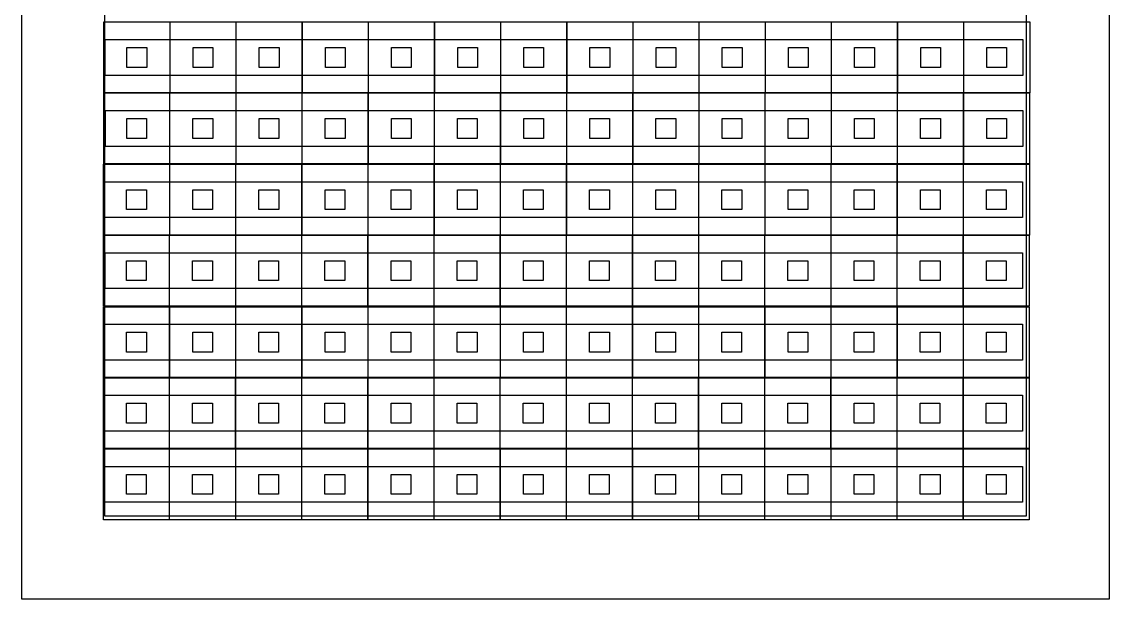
# Model space of a CAD drawing. Extents: x 0 to 275, y 0 to 275.
# Drawn here: x 0.1 to 275.1, y 0.1 to 146.2 of the extents above; entities that cross this region are included whole.
import ezdxf

# ---------------------------------------------------------------- set-up
doc = ezdxf.new("R2010")
doc.units = 0
doc.layers.add('Layer_1', color=7, linetype='CONTINUOUS')

msp = doc.modelspace()

# ---------------------------------------------------------------- linework, layer by layer
at = {"layer": 'Layer_1', "color": 7}
for p, q in [((0.141111, 0.141112), (0.141111, 275.14111)), ((275.141103, 275.14111), (275.141103, 0.141112)), ((21.141104, 21.14111), (21.141104, 254.141118)), ((254.141111, 254.141118), (254.141111, 21.14111)), ((20.91002, 146.129416), (37.58002, 146.129416)), ((20.91002, 128.189416), (20.91002, 146.129416)), ((37.58002, 146.129416), (37.58002, 128.189416)), ((37.636687, 146.129416), (54.306687, 146.129416)), ((37.636687, 128.189416), (37.636687, 146.129416)), ((54.306687, 146.129416), (54.306687, 128.189416)), ((54.363352, 146.129416), (71.033352, 146.129416)), ((54.363352, 128.189416), (54.363352, 146.129416)), ((71.033352, 146.129416), (71.033352, 128.189416)), ((71.09002, 146.129416), (87.76002, 146.129416)), ((71.09002, 128.189416), (71.09002, 146.129416)), ((87.76002, 146.129416), (87.76002, 128.189416)), ((87.81669, 146.129416), (104.48669, 146.129416)), ((87.81669, 128.189416), (87.81669, 146.129416)), ((104.48669, 146.129416), (104.48669, 128.189416)), ((104.54336, 146.129416), (121.213361, 146.129416)), ((104.54336, 128.189416), (104.54336, 146.129416)), ((121.213361, 146.129416), (121.213361, 128.189416)), ((121.270022, 146.129416), (137.940023, 146.129416)), ((121.270022, 128.189416), (121.270022, 146.129416)), ((137.940023, 146.129416), (137.940023, 128.189416)), ((137.996693, 146.129416), (154.666693, 146.129416)), ((137.996693, 128.189416), (137.996693, 146.129416)), ((154.666693, 146.129416), (154.666693, 128.189416)), ((154.723355, 146.129416), (171.393355, 146.129416)), ((154.723355, 128.189416), (154.723355, 146.129416)), ((171.393355, 146.129416), (171.393355, 128.189416)), ((171.450017, 146.129416), (188.120017, 146.129416)), ((171.450017, 128.189416), (171.450017, 146.129416)), ((188.120017, 146.129416), (188.120017, 128.189416)), ((188.176696, 146.129416), (204.846696, 146.129416)), ((188.176696, 128.189416), (188.176696, 146.129416)), ((204.846696, 146.129416), (204.846696, 128.189416)), ((204.903358, 146.129416), (221.573358, 146.129416)), ((204.903358, 128.189416), (204.903358, 146.129416)), ((221.573358, 146.129416), (221.573358, 128.189416)), ((221.63002, 146.129416), (238.30002, 146.129416)), ((221.63002, 128.189416), (221.63002, 146.129416)), ((238.30002, 146.129416), (238.30002, 128.189416)), ((238.356682, 146.129416), (255.026682, 146.129416)), ((238.356682, 128.189416), (238.356682, 146.129416)), ((255.026682, 146.129416), (255.026682, 128.189416)), ((21.243619, 141.684898), (253.294227, 141.684898)), ((21.243619, 132.634303), (21.243619, 141.684898)), ((253.294227, 141.684898), (253.294227, 132.634303)), ((26.745019, 139.659423), (31.745019, 139.659423)), ((26.745019, 134.659422), (26.745019, 139.659423)), ((31.745019, 139.659423), (31.745019, 134.659422)), ((43.471682, 139.659423), (48.471684, 139.659423)), ((43.471682, 134.659422), (43.471682, 139.659423)), ((48.471684, 139.659423), (48.471684, 134.659422)), ((60.198353, 139.659423), (65.198354, 139.659423)), ((60.198353, 134.659422), (60.198353, 139.659423)), ((65.198354, 139.659423), (65.198354, 134.659422)), ((76.92502, 139.659423), (81.925022, 139.659423)), ((76.92502, 134.659422), (76.92502, 139.659423)), ((81.925022, 139.659423), (81.925022, 134.659422)), ((93.651691, 139.659423), (98.651692, 139.659423)), ((93.651691, 134.659422), (93.651691, 139.659423)), ((98.651692, 139.659423), (98.651692, 134.659422)), ((110.378361, 139.659423), (115.378363, 139.659423)), ((110.378361, 134.659422), (110.378361, 139.659423)), ((115.378363, 139.659423), (115.378363, 134.659422)), ((127.105023, 139.659423), (132.105025, 139.659423)), ((127.105023, 134.659422), (127.105023, 139.659423)), ((132.105025, 139.659423), (132.105025, 134.659422)), ((143.831694, 139.659423), (148.831695, 139.659423)), ((143.831694, 134.659422), (143.831694, 139.659423)), ((148.831695, 139.659423), (148.831695, 134.659422)), ((160.558364, 139.659423), (165.558366, 139.659423)), ((160.558364, 134.659422), (160.558364, 139.659423)), ((165.558366, 139.659423), (165.558366, 134.659422)), ((177.285009, 139.659423), (182.285011, 139.659423)), ((177.285009, 134.659422), (177.285009, 139.659423)), ((182.285011, 139.659423), (182.285011, 134.659422)), ((194.011688, 139.659423), (199.01169, 139.659423)), ((194.011688, 134.659422), (194.011688, 139.659423)), ((199.01169, 139.659423), (199.01169, 134.659422)), ((210.73835, 139.659423), (215.738352, 139.659423)), ((210.73835, 134.659422), (210.73835, 139.659423)), ((215.738352, 139.659423), (215.738352, 134.659422)), ((227.465029, 139.659423), (232.465031, 139.659423)), ((227.465029, 134.659422), (227.465029, 139.659423)), ((232.465031, 139.659423), (232.465031, 134.659422)), ((244.191691, 139.659423), (249.191693, 139.659423)), ((244.191691, 134.659422), (244.191691, 139.659423)), ((249.191693, 139.659423), (249.191693, 134.659422)), ((253.294227, 132.634303), (21.243619, 132.634303)), ((31.745019, 134.659422), (26.745019, 134.659422)), ((48.471684, 134.659422), (43.471682, 134.659422)), ((65.198354, 134.659422), (60.198353, 134.659422)), ((81.925022, 134.659422), (76.92502, 134.659422)), ((98.651692, 134.659422), (93.651691, 134.659422)), ((115.378363, 134.659422), (110.378361, 134.659422)), ((132.105025, 134.659422), (127.105023, 134.659422)), ((148.831695, 134.659422), (143.831694, 134.659422)), ((165.558366, 134.659422), (160.558364, 134.659422)), ((182.285011, 134.659422), (177.285009, 134.659422)), ((199.01169, 134.659422), (194.011688, 134.659422)), ((215.738352, 134.659422), (210.73835, 134.659422)), ((232.465031, 134.659422), (227.465029, 134.659422)), ((249.191693, 134.659422), (244.191691, 134.659422)), ((20.872854, 128.173044), (37.542854, 128.173044)), ((20.872854, 110.233044), (20.872854, 128.173044)), ((37.58002, 128.189416), (20.91002, 128.189416)), ((37.542854, 128.173044), (37.542854, 110.233044)), ((37.599518, 128.173044), (54.269519, 128.173044)), ((37.599518, 110.233044), (37.599518, 128.173044)), ((54.306687, 128.189416), (37.636687, 128.189416)), ((54.269519, 128.173044), (54.269519, 110.233044)), ((54.326189, 128.173044), (70.996189, 128.173044)), ((54.326189, 110.233044), (54.326189, 128.173044)), ((71.033352, 128.189416), (54.363352, 128.189416)), ((70.996189, 128.173044), (70.996189, 110.233044)), ((71.052854, 128.173044), (87.722854, 128.173044)), ((71.052854, 110.233044), (71.052854, 128.173044)), ((87.76002, 128.189416), (71.09002, 128.189416)), ((87.722854, 128.173044), (87.722854, 110.233044)), ((87.779527, 128.173044), (104.449524, 128.173044)), ((87.779527, 110.233044), (87.779527, 128.173044)), ((104.48669, 128.189416), (87.81669, 128.189416)), ((104.449524, 128.173044), (104.449524, 110.233044)), ((104.506197, 128.173044), (121.176198, 128.173044)), ((104.506197, 110.233044), (104.506197, 128.173044)), ((121.213361, 128.189416), (104.54336, 128.189416)), ((121.176198, 128.173044), (121.176198, 110.233044)), ((121.232859, 128.173044), (137.90286, 128.173044)), ((121.232859, 110.233044), (121.232859, 128.173044)), ((137.940023, 128.189416), (121.270022, 128.189416)), ((137.90286, 128.173044), (137.90286, 110.233044)), ((137.95953, 128.173044), (154.62953, 128.173044)), ((137.95953, 110.233044), (137.95953, 128.173044)), ((154.666693, 128.189416), (137.996693, 128.189416)), ((154.62953, 128.173044), (154.62953, 110.233044)), ((154.6862, 128.173044), (171.356201, 128.173044)), ((154.6862, 110.233044), (154.6862, 128.173044)), ((171.393355, 128.189416), (154.723355, 128.189416)), ((171.356201, 128.173044), (171.356201, 110.233044)), ((171.412845, 128.173044), (188.082846, 128.173044)), ((171.412845, 110.233044), (171.412845, 128.173044)), ((188.120017, 128.189416), (171.450017, 128.189416)), ((188.082846, 128.173044), (188.082846, 110.233044)), ((188.139524, 128.173044), (204.809525, 128.173044)), ((188.139524, 110.233044), (188.139524, 128.173044)), ((204.846696, 128.189416), (188.176696, 128.189416)), ((204.809525, 128.173044), (204.809525, 110.233044)), ((204.866186, 128.173044), (221.536187, 128.173044)), ((204.866186, 110.233044), (204.866186, 128.173044)), ((221.573358, 128.189416), (204.903358, 128.189416)), ((221.536187, 128.173044), (221.536187, 110.233044)), ((221.592882, 128.173044), (238.262882, 128.173044)), ((221.592882, 110.233044), (221.592882, 128.173044)), ((238.30002, 128.189416), (221.63002, 128.189416)), ((238.262882, 128.173044), (238.262882, 110.233044)), ((238.319544, 128.173044), (254.989544, 128.173044)), ((238.319544, 110.233044), (238.319544, 128.173044)), ((255.026682, 128.189416), (238.356682, 128.189416)), ((254.989544, 128.173044), (254.989544, 110.233044)), ((21.277726, 123.728543), (253.328334, 123.728543)), ((21.277726, 114.677951), (21.277726, 123.728543)), ((26.707853, 121.703035), (31.707853, 121.703035)), ((26.707853, 116.703033), (26.707853, 121.703035)), ((31.707853, 121.703035), (31.707853, 116.703033)), ((43.434519, 121.703035), (48.434521, 121.703035)), ((43.434519, 116.703033), (43.434519, 121.703035)), ((48.434521, 121.703035), (48.434521, 116.703033)), ((60.161187, 121.703035), (65.161185, 121.703035)), ((60.161187, 116.703033), (60.161187, 121.703035)), ((65.161185, 121.703035), (65.161185, 116.703033)), ((76.887857, 121.703035), (81.887856, 121.703035)), ((76.887857, 116.703033), (76.887857, 121.703035)), ((81.887856, 121.703035), (81.887856, 116.703033)), ((93.614528, 121.703035), (98.614526, 121.703035)), ((93.614528, 116.703033), (93.614528, 121.703035)), ((98.614526, 121.703035), (98.614526, 116.703033)), ((110.34119, 121.703035), (115.341188, 121.703035)), ((110.34119, 116.703033), (110.34119, 121.703035)), ((115.341188, 121.703035), (115.341188, 116.703033)), ((127.06786, 121.703035), (132.067859, 121.703035)), ((127.06786, 116.703033), (127.06786, 121.703035)), ((132.067859, 121.703035), (132.067859, 116.703033)), ((143.794531, 121.703035), (148.794529, 121.703035)), ((143.794531, 116.703033), (143.794531, 121.703035)), ((148.794529, 121.703035), (148.794529, 116.703033)), ((160.521193, 121.703035), (165.521191, 121.703035)), ((160.521193, 116.703033), (160.521193, 121.703035)), ((165.521191, 121.703035), (165.521191, 116.703033)), ((177.247855, 121.703035), (182.247853, 121.703035)), ((177.247855, 116.703033), (177.247855, 121.703035)), ((182.247853, 121.703035), (182.247853, 116.703033)), ((193.974534, 121.703035), (198.974535, 121.703035)), ((193.974534, 116.703033), (193.974534, 121.703035)), ((198.974535, 121.703035), (198.974535, 116.703033)), ((210.701196, 121.703035), (215.701197, 121.703035)), ((210.701196, 116.703033), (210.701196, 121.703035)), ((215.701197, 121.703035), (215.701197, 116.703033)), ((227.427875, 121.703035), (232.427876, 121.703035)), ((227.427875, 116.703033), (227.427875, 121.703035)), ((232.427876, 121.703035), (232.427876, 116.703033)), ((244.154537, 121.703035), (249.154538, 121.703035)), ((244.154537, 116.703033), (244.154537, 121.703035)), ((249.154538, 121.703035), (249.154538, 116.703033)), ((253.328334, 123.728543), (253.328334, 114.677951)), ((31.707853, 116.703033), (26.707853, 116.703033)), ((48.434521, 116.703033), (43.434519, 116.703033)), ((65.161185, 116.703033), (60.161187, 116.703033)), ((81.887856, 116.703033), (76.887857, 116.703033)), ((98.614526, 116.703033), (93.614528, 116.703033)), ((115.341188, 116.703033), (110.34119, 116.703033)), ((132.067859, 116.703033), (127.06786, 116.703033)), ((148.794529, 116.703033), (143.794531, 116.703033)), ((165.521191, 116.703033), (160.521193, 116.703033)), ((182.247853, 116.703033), (177.247855, 116.703033)), ((198.974535, 116.703033), (193.974534, 116.703033)), ((215.701197, 116.703033), (210.701196, 116.703033)), ((232.427876, 116.703033), (227.427875, 116.703033)), ((249.154538, 116.703033), (244.154537, 116.703033)), ((253.328334, 114.677951), (21.277726, 114.677951)), ((20.825626, 110.144307), (37.495627, 110.144307)), ((20.825626, 92.204307), (20.825626, 110.144307)), ((37.542854, 110.233044), (20.872854, 110.233044)), ((37.495627, 110.144307), (37.495627, 92.204307)), ((37.552291, 110.144307), (54.222289, 110.144307)), ((37.552291, 92.204307), (37.552291, 110.144307)), ((54.269519, 110.233044), (37.599518, 110.233044)), ((54.222289, 110.144307), (54.222289, 92.204307)), ((54.278962, 110.144307), (70.948962, 110.144307)), ((54.278962, 92.204307), (54.278962, 110.144307)), ((70.996189, 110.233044), (54.326189, 110.233044)), ((70.948962, 110.144307), (70.948962, 92.204307)), ((71.005632, 110.144307), (87.675633, 110.144307)), ((71.005632, 92.204307), (71.005632, 110.144307)), ((87.722854, 110.233044), (71.052854, 110.233044)), ((87.675633, 110.144307), (87.675633, 92.204307)), ((87.732303, 110.144307), (104.402303, 110.144307)), ((87.732303, 92.204307), (87.732303, 110.144307)), ((104.449524, 110.233044), (87.779527, 110.233044)), ((104.402303, 110.144307), (104.402303, 92.204307)), ((104.458973, 110.144307), (121.128973, 110.144307)), ((104.458973, 92.204307), (104.458973, 110.144307)), ((121.176198, 110.233044), (104.506197, 110.233044)), ((121.128973, 110.144307), (121.128973, 92.204307)), ((121.185635, 110.144307), (137.855635, 110.144307)), ((121.185635, 92.204307), (121.185635, 110.144307)), ((137.90286, 110.233044), (121.232859, 110.233044)), ((137.855635, 110.144307), (137.855635, 92.204307)), ((137.912306, 110.144307), (154.582306, 110.144307)), ((137.912306, 92.204307), (137.912306, 110.144307)), ((154.62953, 110.233044), (137.95953, 110.233044)), ((154.582306, 110.144307), (154.582306, 92.204307)), ((154.638968, 110.144307), (171.308968, 110.144307)), ((154.638968, 92.204307), (154.638968, 110.144307)), ((171.356201, 110.233044), (154.6862, 110.233044)), ((171.308968, 110.144307), (171.308968, 92.204307)), ((171.36563, 110.144307), (188.03563, 110.144307)), ((171.36563, 92.204307), (171.36563, 110.144307)), ((188.082846, 110.233044), (171.412845, 110.233044)), ((188.03563, 110.144307), (188.03563, 92.204307)), ((188.092309, 110.144307), (204.762309, 110.144307)), ((188.092309, 92.204307), (188.092309, 110.144307)), ((204.809525, 110.233044), (188.139524, 110.233044)), ((204.762309, 110.144307), (204.762309, 92.204307)), ((204.818971, 110.144307), (221.488971, 110.144307)), ((204.818971, 92.204307), (204.818971, 110.144307)), ((221.536187, 110.233044), (204.866186, 110.233044)), ((221.488971, 110.144307), (221.488971, 92.204307)), ((221.54565, 110.144307), (238.21565, 110.144307)), ((221.54565, 92.204307), (221.54565, 110.144307)), ((238.262882, 110.233044), (221.592882, 110.233044)), ((238.21565, 110.144307), (238.21565, 92.204307)), ((238.272312, 110.144307), (254.942312, 110.144307)), ((238.272312, 92.204307), (238.272312, 110.144307)), ((254.989544, 110.233044), (238.319544, 110.233044)), ((254.942312, 110.144307), (254.942312, 92.204307)), ((21.159217, 105.699584), (253.209823, 105.699584)), ((21.159217, 96.648988), (21.159217, 105.699584)), ((253.209823, 105.699584), (253.209823, 96.648988)), ((26.660625, 103.674315), (31.660626, 103.674315)), ((26.660625, 98.674316), (26.660625, 103.674315)), ((31.660626, 103.674315), (31.660626, 98.674316)), ((43.387292, 103.674315), (48.387291, 103.674315)), ((43.387292, 98.674316), (43.387292, 103.674315)), ((48.387291, 103.674315), (48.387291, 98.674316)), ((60.113957, 103.674315), (65.113958, 103.674315)), ((60.113957, 98.674316), (60.113957, 103.674315)), ((65.113958, 103.674315), (65.113958, 98.674316)), ((76.840633, 103.674315), (81.840632, 103.674315)), ((76.840633, 98.674316), (76.840633, 103.674315)), ((81.840632, 103.674315), (81.840632, 98.674316)), ((93.567304, 103.674315), (98.567302, 103.674315)), ((93.567304, 98.674316), (93.567304, 103.674315)), ((98.567302, 103.674315), (98.567302, 98.674316)), ((110.293966, 103.674315), (115.293964, 103.674315)), ((110.293966, 98.674316), (110.293966, 103.674315)), ((115.293964, 103.674315), (115.293964, 98.674316)), ((127.020636, 103.674315), (132.020637, 103.674315)), ((127.020636, 98.674316), (127.020636, 103.674315)), ((132.020637, 103.674315), (132.020637, 98.674316)), ((143.747307, 103.674315), (148.747308, 103.674315)), ((143.747307, 98.674316), (143.747307, 103.674315)), ((148.747308, 103.674315), (148.747308, 98.674316)), ((160.47396, 103.674315), (165.473961, 103.674315)), ((160.47396, 98.674316), (160.47396, 103.674315)), ((165.473961, 103.674315), (165.473961, 98.674316)), ((177.200622, 103.674315), (182.200623, 103.674315)), ((177.200622, 98.674316), (177.200622, 103.674315)), ((182.200623, 103.674315), (182.200623, 98.674316)), ((193.927301, 103.674315), (198.927302, 103.674315)), ((193.927301, 98.674316), (193.927301, 103.674315)), ((198.927302, 103.674315), (198.927302, 98.674316)), ((210.653963, 103.674315), (215.653964, 103.674315)), ((210.653963, 98.674316), (210.653963, 103.674315)), ((215.653964, 103.674315), (215.653964, 98.674316)), ((227.380642, 103.674315), (232.380643, 103.674315)), ((227.380642, 98.674316), (227.380642, 103.674315)), ((232.380643, 103.674315), (232.380643, 98.674316)), ((244.107304, 103.674315), (249.107305, 103.674315)), ((244.107304, 98.674316), (244.107304, 103.674315)), ((249.107305, 103.674315), (249.107305, 98.674316)), ((253.209823, 96.648988), (21.159217, 96.648988)), ((31.660626, 98.674316), (26.660625, 98.674316)), ((48.387291, 98.674316), (43.387292, 98.674316)), ((65.113958, 98.674316), (60.113957, 98.674316)), ((81.840632, 98.674316), (76.840633, 98.674316)), ((98.567302, 98.674316), (93.567304, 98.674316)), ((115.293964, 98.674316), (110.293966, 98.674316)), ((132.020637, 98.674316), (127.020636, 98.674316)), ((148.747308, 98.674316), (143.747307, 98.674316)), ((165.473961, 98.674316), (160.47396, 98.674316)), ((182.200623, 98.674316), (177.200622, 98.674316)), ((198.927302, 98.674316), (193.927301, 98.674316)), ((215.653964, 98.674316), (210.653963, 98.674316)), ((232.380643, 98.674316), (227.380642, 98.674316)), ((249.107305, 98.674316), (244.107304, 98.674316)), ((20.788462, 92.187935), (37.458461, 92.187935)), ((20.788462, 74.247938), (20.788462, 92.187935)), ((37.495627, 92.204307), (20.825626, 92.204307)), ((37.458461, 92.187935), (37.458461, 74.247938)), ((37.515125, 92.187935), (54.185126, 92.187935)), ((37.515125, 74.247938), (37.515125, 92.187935)), ((54.222289, 92.204307), (37.552291, 92.204307)), ((54.185126, 92.187935), (54.185126, 74.247938)), ((54.241793, 92.187935), (70.911793, 92.187935)), ((54.241793, 74.247938), (54.241793, 92.187935)), ((70.948962, 92.204307), (54.278962, 92.204307)), ((70.911793, 92.187935), (70.911793, 74.247938)), ((70.968464, 92.187935), (87.638464, 92.187935)), ((70.968464, 74.247938), (70.968464, 92.187935)), ((87.675633, 92.204307), (71.005632, 92.204307)), ((87.638464, 92.187935), (87.638464, 74.247938)), ((87.695137, 92.187935), (104.365137, 92.187935)), ((87.695137, 74.247938), (87.695137, 92.187935)), ((104.402303, 92.204307), (87.732303, 92.204307)), ((104.365137, 92.187935), (104.365137, 74.247938)), ((104.421799, 92.187935), (121.091799, 92.187935)), ((104.421799, 74.247938), (104.421799, 92.187935)), ((121.128973, 92.204307), (104.458973, 92.204307)), ((121.091799, 92.187935), (121.091799, 74.247938)), ((121.148472, 92.187935), (137.81847, 92.187935)), ((121.148472, 74.247938), (121.148472, 92.187935)), ((137.855635, 92.204307), (121.185635, 92.204307)), ((137.81847, 92.187935), (137.81847, 74.247938)), ((137.875143, 92.187935), (154.54514, 92.187935)), ((137.875143, 74.247938), (137.875143, 92.187935)), ((154.582306, 92.204307), (137.912306, 92.204307)), ((154.54514, 92.187935), (154.54514, 74.247938)), ((154.601796, 92.187935), (171.271794, 92.187935)), ((154.601796, 74.247938), (154.601796, 92.187935)), ((171.308968, 92.204307), (154.638968, 92.204307)), ((171.271794, 92.187935), (171.271794, 74.247938)), ((171.328458, 92.187935), (187.998456, 92.187935)), ((171.328458, 74.247938), (171.328458, 92.187935)), ((188.03563, 92.204307), (171.36563, 92.204307)), ((187.998456, 92.187935), (187.998456, 74.247938)), ((188.055137, 92.187935), (204.725137, 92.187935)), ((188.055137, 74.247938), (188.055137, 92.187935)), ((204.762309, 92.204307), (188.092309, 92.204307)), ((204.725137, 92.187935), (204.725137, 74.247938)), ((204.781799, 92.187935), (221.451799, 92.187935)), ((204.781799, 74.247938), (204.781799, 92.187935)), ((221.488971, 92.204307), (204.818971, 92.204307)), ((221.451799, 92.187935), (221.451799, 74.247938)), ((221.508478, 92.187935), (238.178478, 92.187935)), ((221.508478, 74.247938), (221.508478, 92.187935)), ((238.21565, 92.204307), (221.54565, 92.204307)), ((238.178478, 92.187935), (238.178478, 74.247938)), ((238.23514, 92.187935), (254.90514, 92.187935)), ((238.23514, 74.247938), (238.23514, 92.187935)), ((254.942312, 92.204307), (238.272312, 92.204307)), ((254.90514, 92.187935), (254.90514, 74.247938)), ((21.193325, 87.743212), (253.243932, 87.743212)), ((21.193325, 78.692619), (21.193325, 87.743212)), ((26.623461, 85.717943), (31.62346, 85.717943)), ((26.623461, 80.717944), (26.623461, 85.717943)), ((31.62346, 85.717943), (31.62346, 80.717944)), ((43.350124, 85.717943), (48.350122, 85.717943)), ((43.350124, 80.717944), (43.350124, 85.717943)), ((48.350122, 85.717943), (48.350122, 80.717944)), ((60.076794, 85.717943), (65.076792, 85.717943)), ((60.076794, 80.717944), (60.076794, 85.717943)), ((65.076792, 85.717943), (65.076792, 80.717944)), ((76.803459, 85.717943), (81.80346, 85.717943)), ((76.803459, 80.717944), (76.803459, 85.717943)), ((81.80346, 85.717943), (81.80346, 80.717944)), ((93.530141, 85.717943), (98.530139, 85.717943)), ((93.530141, 80.717944), (93.530141, 85.717943)), ((98.530139, 85.717943), (98.530139, 80.717944)), ((110.256803, 85.717943), (115.256801, 85.717943)), ((110.256803, 80.717944), (110.256803, 85.717943)), ((115.256801, 85.717943), (115.256801, 80.717944)), ((126.983465, 85.717943), (131.983463, 85.717943)), ((126.983465, 80.717944), (126.983465, 85.717943)), ((131.983463, 85.717943), (131.983463, 80.717944)), ((143.710144, 85.717943), (148.710142, 85.717943)), ((143.710144, 80.717944), (143.710144, 85.717943)), ((148.710142, 85.717943), (148.710142, 80.717944)), ((160.436806, 85.717943), (165.436804, 85.717943)), ((160.436806, 80.717944), (160.436806, 85.717943)), ((165.436804, 85.717943), (165.436804, 80.717944)), ((177.163468, 85.717943), (182.163466, 85.717943)), ((177.163468, 80.717944), (177.163468, 85.717943)), ((182.163466, 85.717943), (182.163466, 80.717944)), ((193.890146, 85.717943), (198.890145, 85.717943)), ((193.890146, 80.717944), (193.890146, 85.717943)), ((198.890145, 85.717943), (198.890145, 80.717944)), ((210.616808, 85.717943), (215.616807, 85.717943)), ((210.616808, 80.717944), (210.616808, 85.717943)), ((215.616807, 85.717943), (215.616807, 80.717944)), ((227.343487, 85.717943), (232.343489, 85.717943)), ((227.343487, 80.717944), (227.343487, 85.717943)), ((232.343489, 85.717943), (232.343489, 80.717944)), ((244.070149, 85.717943), (249.070151, 85.717943)), ((244.070149, 80.717944), (244.070149, 85.717943)), ((249.070151, 85.717943), (249.070151, 80.717944)), ((253.243932, 87.743212), (253.243932, 78.692619)), ((31.62346, 80.717944), (26.623461, 80.717944)), ((48.350122, 80.717944), (43.350124, 80.717944)), ((65.076792, 80.717944), (60.076794, 80.717944)), ((81.80346, 80.717944), (76.803459, 80.717944)), ((98.530139, 80.717944), (93.530141, 80.717944)), ((115.256801, 80.717944), (110.256803, 80.717944)), ((131.983463, 80.717944), (126.983465, 80.717944)), ((148.710142, 80.717944), (143.710144, 80.717944)), ((165.436804, 80.717944), (160.436806, 80.717944)), ((182.163466, 80.717944), (177.163468, 80.717944)), ((198.890145, 80.717944), (193.890146, 80.717944)), ((215.616807, 80.717944), (210.616808, 80.717944)), ((232.343489, 80.717944), (227.343487, 80.717944)), ((249.070151, 80.717944), (244.070149, 80.717944)), ((253.243932, 78.692619), (21.193325, 78.692619)), ((37.458461, 74.247938), (20.788462, 74.247938)), ((20.811206, 74.127576), (37.481205, 74.127576)), ((20.811206, 56.187576), (20.811206, 74.127576)), ((37.481205, 74.127576), (37.481205, 56.187576)), ((54.185126, 74.247938), (37.515125, 74.247938)), ((37.537867, 74.127576), (54.207867, 74.127576)), ((37.537867, 56.187576), (37.537867, 74.127576)), ((54.207867, 74.127576), (54.207867, 56.187576)), ((70.911793, 74.247938), (54.241793, 74.247938)), ((54.264537, 74.127576), (70.934538, 74.127576)), ((54.264537, 56.187576), (54.264537, 74.127576)), ((70.934538, 74.127576), (70.934538, 56.187576)), ((87.638464, 74.247938), (70.968464, 74.247938)), ((70.991211, 74.127576), (87.661208, 74.127576)), ((70.991211, 56.187576), (70.991211, 74.127576)), ((87.661208, 74.127576), (87.661208, 56.187576)), ((104.365137, 74.247938), (87.695137, 74.247938)), ((87.717884, 74.127576), (104.387884, 74.127576)), ((87.717884, 56.187576), (87.717884, 74.127576)), ((104.387884, 74.127576), (104.387884, 56.187576)), ((121.091799, 74.247938), (104.421799, 74.247938)), ((104.444546, 74.127576), (121.114546, 74.127576)), ((104.444546, 56.187576), (104.444546, 74.127576)), ((121.114546, 74.127576), (121.114546, 56.187576)), ((137.81847, 74.247938), (121.148472, 74.247938)), ((121.171208, 74.127576), (137.841208, 74.127576)), ((121.171208, 56.187576), (121.171208, 74.127576)), ((137.841208, 74.127576), (137.841208, 56.187576)), ((154.54514, 74.247938), (137.875143, 74.247938)), ((137.897887, 74.127576), (154.567887, 74.127576)), ((137.897887, 56.187576), (137.897887, 74.127576)), ((154.567887, 74.127576), (154.567887, 56.187576)), ((171.271794, 74.247938), (154.601796, 74.247938)), ((154.624549, 74.127576), (171.294549, 74.127576)), ((154.624549, 56.187576), (154.624549, 74.127576)), ((171.294549, 74.127576), (171.294549, 56.187576)), ((187.998456, 74.247938), (171.328458, 74.247938)), ((171.351211, 74.127576), (188.021211, 74.127576)), ((171.351211, 56.187576), (171.351211, 74.127576)), ((188.021211, 74.127576), (188.021211, 56.187576)), ((204.725137, 74.247938), (188.055137, 74.247938)), ((188.07789, 74.127576), (204.74789, 74.127576)), ((188.07789, 56.187576), (188.07789, 74.127576)), ((204.74789, 74.127576), (204.74789, 56.187576)), ((221.451799, 74.247938), (204.781799, 74.247938)), ((204.804552, 74.127576), (221.474552, 74.127576)), ((204.804552, 56.187576), (204.804552, 74.127576)), ((221.474552, 74.127576), (221.474552, 56.187576)), ((238.178478, 74.247938), (221.508478, 74.247938)), ((221.531214, 74.127576), (238.201214, 74.127576)), ((221.531214, 56.187576), (221.531214, 74.127576)), ((238.201214, 74.127576), (238.201214, 56.187576)), ((254.90514, 74.247938), (238.23514, 74.247938)), ((238.257879, 74.127576), (254.927876, 74.127576)), ((238.257879, 56.187576), (238.257879, 74.127576)), ((254.927876, 74.127576), (254.927876, 56.187576)), ((21.144799, 69.68285), (253.195407, 69.68285)), ((21.144799, 60.632257), (21.144799, 69.68285)), ((253.195407, 69.68285), (253.195407, 60.632257)), ((26.646205, 67.657581), (31.646204, 67.657581)), ((26.646205, 62.657582), (26.646205, 67.657581)), ((31.646204, 67.657581), (31.646204, 62.657582)), ((43.372871, 67.657581), (48.372869, 67.657581)), ((43.372871, 62.657582), (43.372871, 67.657581)), ((48.372869, 67.657581), (48.372869, 62.657582)), ((60.099535, 67.657581), (65.099537, 67.657581)), ((60.099535, 62.657582), (60.099535, 67.657581)), ((65.099537, 67.657581), (65.099537, 62.657582)), ((76.826206, 67.657581), (81.826207, 67.657581)), ((76.826206, 62.657582), (76.826206, 67.657581)), ((81.826207, 67.657581), (81.826207, 62.657582)), ((93.552876, 67.657581), (98.552878, 67.657581)), ((93.552876, 62.657582), (93.552876, 67.657581)), ((98.552878, 67.657581), (98.552878, 62.657582)), ((110.279547, 67.657581), (115.279548, 67.657581)), ((110.279547, 62.657582), (110.279547, 67.657581)), ((115.279548, 67.657581), (115.279548, 62.657582)), ((127.006209, 67.657581), (132.00621, 67.657581)), ((127.006209, 62.657582), (127.006209, 67.657581)), ((132.00621, 67.657581), (132.00621, 62.657582)), ((143.732879, 67.657581), (148.732881, 67.657581)), ((143.732879, 62.657582), (143.732879, 67.657581)), ((148.732881, 67.657581), (148.732881, 62.657582)), ((160.459541, 67.657581), (165.459543, 67.657581)), ((160.459541, 62.657582), (160.459541, 67.657581)), ((165.459543, 67.657581), (165.459543, 62.657582)), ((177.186203, 67.657581), (182.186205, 67.657581)), ((177.186203, 62.657582), (177.186203, 67.657581)), ((182.186205, 67.657581), (182.186205, 62.657582)), ((193.912885, 67.657581), (198.912884, 67.657581)), ((193.912885, 62.657582), (193.912885, 67.657581)), ((198.912884, 67.657581), (198.912884, 62.657582)), ((210.639547, 67.657581), (215.639546, 67.657581)), ((210.639547, 62.657582), (210.639547, 67.657581)), ((215.639546, 67.657581), (215.639546, 62.657582)), ((227.366209, 67.657581), (232.366208, 67.657581)), ((227.366209, 62.657582), (227.366209, 67.657581)), ((232.366208, 67.657581), (232.366208, 62.657582)), ((244.092871, 67.657581), (249.09287, 67.657581)), ((244.092871, 62.657582), (244.092871, 67.657581)), ((249.09287, 67.657581), (249.09287, 62.657582)), ((253.195407, 60.632257), (21.144799, 60.632257)), ((31.646204, 62.657582), (26.646205, 62.657582)), ((48.372869, 62.657582), (43.372871, 62.657582)), ((65.099537, 62.657582), (60.099535, 62.657582)), ((81.826207, 62.657582), (76.826206, 62.657582)), ((98.552878, 62.657582), (93.552876, 62.657582)), ((115.279548, 62.657582), (110.279547, 62.657582)), ((132.00621, 62.657582), (127.006209, 62.657582)), ((148.732881, 62.657582), (143.732879, 62.657582)), ((165.459543, 62.657582), (160.459541, 62.657582)), ((182.186205, 62.657582), (177.186203, 62.657582)), ((198.912884, 62.657582), (193.912885, 62.657582)), ((215.639546, 62.657582), (210.639547, 62.657582)), ((232.366208, 62.657582), (227.366209, 62.657582)), ((249.09287, 62.657582), (244.092871, 62.657582)), ((20.77404, 56.171204), (37.444039, 56.171204)), ((20.77404, 38.231204), (20.77404, 56.171204)), ((37.481205, 56.187576), (20.811206, 56.187576)), ((37.444039, 56.171204), (37.444039, 38.231204)), ((37.500704, 56.171204), (54.170704, 56.171204)), ((37.500704, 38.231204), (37.500704, 56.171204)), ((54.207867, 56.187576), (37.537867, 56.187576)), ((54.170704, 56.171204), (54.170704, 38.231204)), ((54.227372, 56.171204), (70.897369, 56.171204)), ((54.227372, 38.231204), (54.227372, 56.171204)), ((70.934538, 56.187576), (54.264537, 56.187576)), ((70.897369, 56.171204), (70.897369, 38.231204)), ((70.954042, 56.171204), (87.624042, 56.171204)), ((70.954042, 38.231204), (70.954042, 56.171204)), ((87.661208, 56.187576), (70.991211, 56.187576)), ((87.624042, 56.171204), (87.624042, 38.231204)), ((87.680721, 56.171204), (104.350721, 56.171204)), ((87.680721, 38.231204), (87.680721, 56.171204)), ((104.387884, 56.187576), (87.717884, 56.187576)), ((104.350721, 56.171204), (104.350721, 38.231204)), ((104.407383, 56.171204), (121.077383, 56.171204)), ((104.407383, 38.231204), (104.407383, 56.171204)), ((121.114546, 56.187576), (104.444546, 56.187576)), ((121.077383, 56.171204), (121.077383, 38.231204)), ((121.134045, 56.171204), (137.804045, 56.171204)), ((121.134045, 38.231204), (121.134045, 56.171204)), ((137.841208, 56.187576), (121.171208, 56.187576)), ((137.804045, 56.171204), (137.804045, 38.231204)), ((137.860715, 56.171204), (154.530716, 56.171204)), ((137.860715, 38.231204), (137.860715, 56.171204)), ((154.567887, 56.187576), (137.897887, 56.187576)), ((154.530716, 56.171204), (154.530716, 38.231204)), ((154.587377, 56.171204), (171.257378, 56.171204)), ((154.587377, 38.231204), (154.587377, 56.171204)), ((171.294549, 56.187576), (154.624549, 56.187576)), ((171.257378, 56.171204), (171.257378, 38.231204)), ((171.314039, 56.171204), (187.98404, 56.171204)), ((171.314039, 38.231204), (171.314039, 56.171204)), ((188.021211, 56.187576), (171.351211, 56.187576)), ((187.98404, 56.171204), (187.98404, 38.231204)), ((188.040718, 56.171204), (204.710719, 56.171204)), ((188.040718, 38.231204), (188.040718, 56.171204)), ((204.74789, 56.187576), (188.07789, 56.187576)), ((204.710719, 56.171204), (204.710719, 38.231204)), ((204.76738, 56.171204), (221.437381, 56.171204)), ((204.76738, 38.231204), (204.76738, 56.171204)), ((221.474552, 56.187576), (204.804552, 56.187576)), ((221.437381, 56.171204), (221.437381, 38.231204)), ((221.494076, 56.171204), (238.164076, 56.171204)), ((221.494076, 38.231204), (221.494076, 56.171204)), ((238.201214, 56.187576), (221.531214, 56.187576)), ((238.164076, 56.171204), (238.164076, 38.231204)), ((238.220738, 56.171204), (254.890738, 56.171204)), ((238.220738, 38.231204), (238.220738, 56.171204)), ((254.927876, 56.187576), (238.257879, 56.187576)), ((254.890738, 56.171204), (254.890738, 38.231204)), ((21.178905, 51.726495), (253.229514, 51.726495)), ((21.178905, 42.675902), (21.178905, 51.726495)), ((26.609039, 49.701192), (31.609038, 49.701192)), ((26.609039, 44.701193), (26.609039, 49.701192)), ((31.609038, 49.701192), (31.609038, 44.701193)), ((43.335702, 49.701192), (48.3357, 49.701192)), ((43.335702, 44.701193), (43.335702, 49.701192)), ((48.3357, 49.701192), (48.3357, 44.701193)), ((60.062372, 49.701192), (65.062371, 49.701192)), ((60.062372, 44.701193), (60.062372, 49.701192)), ((65.062371, 49.701192), (65.062371, 44.701193)), ((76.789043, 49.701192), (81.789041, 49.701192)), ((76.789043, 44.701193), (76.789043, 49.701192)), ((81.789041, 49.701192), (81.789041, 44.701193)), ((93.515713, 49.701192), (98.515712, 49.701192)), ((93.515713, 44.701193), (93.515713, 49.701192)), ((98.515712, 49.701192), (98.515712, 44.701193)), ((110.242384, 49.701192), (115.242385, 49.701192)), ((110.242384, 44.701193), (110.242384, 49.701192)), ((115.242385, 49.701192), (115.242385, 44.701193)), ((126.969046, 49.701192), (131.969047, 49.701192)), ((126.969046, 44.701193), (126.969046, 49.701192)), ((131.969047, 49.701192), (131.969047, 44.701193)), ((143.695716, 49.701192), (148.695718, 49.701192)), ((143.695716, 44.701193), (143.695716, 49.701192)), ((148.695718, 49.701192), (148.695718, 44.701193)), ((160.422387, 49.701192), (165.422388, 49.701192)), ((160.422387, 44.701193), (160.422387, 49.701192)), ((165.422388, 49.701192), (165.422388, 44.701193)), ((177.149032, 49.701192), (182.149033, 49.701192)), ((177.149032, 44.701193), (177.149032, 49.701192)), ((182.149033, 49.701192), (182.149033, 44.701193)), ((193.875711, 49.701192), (198.875712, 49.701192)), ((193.875711, 44.701193), (193.875711, 49.701192)), ((198.875712, 49.701192), (198.875712, 44.701193)), ((210.602373, 49.701192), (215.602374, 49.701192)), ((210.602373, 44.701193), (210.602373, 49.701192)), ((215.602374, 49.701192), (215.602374, 44.701193)), ((227.329069, 49.701192), (232.32907, 49.701192)), ((227.329069, 44.701193), (227.329069, 49.701192)), ((232.32907, 49.701192), (232.32907, 44.701193)), ((244.055731, 49.701192), (249.055732, 49.701192)), ((244.055731, 44.701193), (244.055731, 49.701192)), ((249.055732, 49.701192), (249.055732, 44.701193)), ((253.229514, 51.726495), (253.229514, 42.675902)), ((31.609038, 44.701193), (26.609039, 44.701193)), ((48.3357, 44.701193), (43.335702, 44.701193)), ((65.062371, 44.701193), (60.062372, 44.701193)), ((81.789041, 44.701193), (76.789043, 44.701193)), ((98.515712, 44.701193), (93.515713, 44.701193)), ((115.242385, 44.701193), (110.242384, 44.701193)), ((131.969047, 44.701193), (126.969046, 44.701193)), ((148.695718, 44.701193), (143.695716, 44.701193)), ((165.422388, 44.701193), (160.422387, 44.701193)), ((182.149033, 44.701193), (177.149032, 44.701193)), ((198.875712, 44.701193), (193.875711, 44.701193)), ((215.602374, 44.701193), (210.602373, 44.701193)), ((232.32907, 44.701193), (227.329069, 44.701193)), ((249.055732, 44.701193), (244.055731, 44.701193)), ((253.229514, 42.675902), (21.178905, 42.675902)), ((37.444039, 38.231204), (20.77404, 38.231204)), ((20.788895, 38.149356), (37.458896, 38.149356)), ((20.788895, 20.209356), (20.788895, 38.149356)), ((37.458896, 38.149356), (37.458896, 20.209356)), ((54.170704, 38.231204), (37.500704, 38.231204)), ((37.515557, 38.149356), (54.185558, 38.149356)), ((37.515557, 20.209356), (37.515557, 38.149356)), ((54.185558, 38.149356), (54.185558, 20.209356)), ((70.897369, 38.231204), (54.227372, 38.231204)), ((54.242228, 38.149356), (70.912228, 38.149356)), ((54.242228, 20.209356), (54.242228, 38.149356)), ((70.912228, 38.149356), (70.912228, 20.209356)), ((87.624042, 38.231204), (70.954042, 38.231204)), ((70.968898, 38.149356), (87.638898, 38.149356)), ((70.968898, 20.209356), (70.968898, 38.149356)), ((87.638898, 38.149356), (87.638898, 20.209356)), ((104.350721, 38.231204), (87.680721, 38.231204)), ((87.695569, 38.149356), (104.365569, 38.149356)), ((87.695569, 20.209356), (87.695569, 38.149356)), ((104.365569, 38.149356), (104.365569, 20.209356)), ((121.077383, 38.231204), (104.407383, 38.231204)), ((104.422239, 38.149356), (121.092239, 38.149356)), ((104.422239, 20.209356), (104.422239, 38.149356)), ((121.092239, 38.149356), (121.092239, 20.209356)), ((137.804045, 38.231204), (121.134045, 38.231204)), ((121.148901, 38.149356), (137.818901, 38.149356)), ((121.148901, 20.209356), (121.148901, 38.149356)), ((137.818901, 38.149356), (137.818901, 20.209356)), ((154.530716, 38.231204), (137.860715, 38.231204)), ((137.875572, 38.149356), (154.545572, 38.149356)), ((137.875572, 20.209356), (137.875572, 38.149356)), ((154.545572, 38.149356), (154.545572, 20.209356)), ((171.257378, 38.231204), (154.587377, 38.231204)), ((154.602242, 38.149356), (171.272242, 38.149356)), ((154.602242, 20.209356), (154.602242, 38.149356)), ((171.272242, 38.149356), (171.272242, 20.209356)), ((187.98404, 38.231204), (171.314039, 38.231204)), ((171.328904, 38.149356), (187.998904, 38.149356)), ((171.328904, 20.209356), (171.328904, 38.149356)), ((187.998904, 38.149356), (187.998904, 20.209356)), ((204.710719, 38.231204), (188.040718, 38.231204)), ((188.055566, 38.149356), (204.725566, 38.149356)), ((188.055566, 20.209356), (188.055566, 38.149356)), ((204.725566, 38.149356), (204.725566, 20.209356)), ((221.437381, 38.231204), (204.76738, 38.231204)), ((204.782228, 38.149356), (221.452228, 38.149356)), ((204.782228, 20.209356), (204.782228, 38.149356)), ((221.452228, 38.149356), (221.452228, 20.209356)), ((238.164076, 38.231204), (221.494076, 38.231204)), ((221.508907, 38.149356), (238.178907, 38.149356)), ((221.508907, 20.209356), (221.508907, 38.149356)), ((238.178907, 38.149356), (238.178907, 20.209356)), ((254.890738, 38.231204), (238.220738, 38.231204)), ((238.235569, 38.149356), (254.905569, 38.149356)), ((238.235569, 20.209356), (238.235569, 38.149356)), ((254.905569, 38.149356), (254.905569, 20.209356)), ((21.122488, 33.704565), (253.173095, 33.704565)), ((21.122488, 24.653969), (21.122488, 33.704565)), ((253.173095, 33.704565), (253.173095, 24.653969)), ((26.623894, 31.679347), (31.623895, 31.679347)), ((26.623894, 26.679349), (26.623894, 31.679347)), ((31.623895, 31.679347), (31.623895, 26.679349)), ((43.350558, 31.679347), (48.350559, 31.679347)), ((43.350558, 26.679349), (43.350558, 31.679347)), ((48.350559, 31.679347), (48.350559, 26.679349)), ((60.077229, 31.679347), (65.07723, 31.679347)), ((60.077229, 26.679349), (60.077229, 31.679347)), ((65.07723, 31.679347), (65.07723, 26.679349)), ((76.803899, 31.679347), (81.8039, 31.679347)), ((76.803899, 26.679349), (76.803899, 31.679347)), ((81.8039, 31.679347), (81.8039, 26.679349)), ((93.53057, 31.679347), (98.530571, 31.679347)), ((93.53057, 26.679349), (93.53057, 31.679347)), ((98.530571, 31.679347), (98.530571, 26.679349)), ((110.25724, 31.679347), (115.257241, 31.679347)), ((110.25724, 26.679349), (110.25724, 31.679347)), ((115.257241, 31.679347), (115.257241, 26.679349)), ((126.983902, 31.679347), (131.983903, 31.679347)), ((126.983902, 26.679349), (126.983902, 31.679347)), ((131.983903, 31.679347), (131.983903, 26.679349)), ((143.710573, 31.679347), (148.710574, 31.679347)), ((143.710573, 26.679349), (143.710573, 31.679347)), ((148.710574, 31.679347), (148.710574, 26.679349)), ((160.437235, 31.679347), (165.437236, 31.679347)), ((160.437235, 26.679349), (160.437235, 31.679347)), ((165.437236, 31.679347), (165.437236, 26.679349)), ((177.163897, 31.679347), (182.163898, 31.679347)), ((177.163897, 26.679349), (177.163897, 31.679347)), ((182.163898, 31.679347), (182.163898, 26.679349)), ((193.890575, 31.679347), (198.890577, 31.679347)), ((193.890575, 26.679349), (193.890575, 31.679347)), ((198.890577, 31.679347), (198.890577, 26.679349)), ((210.61724, 31.679347), (215.617239, 31.679347)), ((210.61724, 26.679349), (210.61724, 31.679347)), ((215.617239, 31.679347), (215.617239, 26.679349)), ((227.343919, 31.679347), (232.343918, 31.679347)), ((227.343919, 26.679349), (227.343919, 31.679347)), ((232.343918, 31.679347), (232.343918, 26.679349)), ((244.070581, 31.679347), (249.07058, 31.679347)), ((244.070581, 26.679349), (244.070581, 31.679347)), ((249.07058, 31.679347), (249.07058, 26.679349)), ((31.623895, 26.679349), (26.623894, 26.679349)), ((48.350559, 26.679349), (43.350558, 26.679349)), ((65.07723, 26.679349), (60.077229, 26.679349)), ((81.8039, 26.679349), (76.803899, 26.679349)), ((98.530571, 26.679349), (93.53057, 26.679349)), ((115.257241, 26.679349), (110.25724, 26.679349)), ((131.983903, 26.679349), (126.983902, 26.679349)), ((148.710574, 26.679349), (143.710573, 26.679349)), ((165.437236, 26.679349), (160.437235, 26.679349)), ((182.163898, 26.679349), (177.163897, 26.679349)), ((198.890577, 26.679349), (193.890575, 26.679349)), ((215.617239, 26.679349), (210.61724, 26.679349)), ((232.343918, 26.679349), (227.343919, 26.679349)), ((249.07058, 26.679349), (244.070581, 26.679349)), ((253.173095, 24.653969), (21.122488, 24.653969)), ((37.458896, 20.209356), (20.788895, 20.209356)), ((254.141111, 21.14111), (21.141104, 21.14111)), ((54.185558, 20.209356), (37.515557, 20.209356)), ((70.912228, 20.209356), (54.242228, 20.209356)), ((87.638898, 20.209356), (70.968898, 20.209356)), ((104.365569, 20.209356), (87.695569, 20.209356)), ((121.092239, 20.209356), (104.422239, 20.209356)), ((137.818901, 20.209356), (121.148901, 20.209356)), ((154.545572, 20.209356), (137.875572, 20.209356)), ((171.272242, 20.209356), (154.602242, 20.209356)), ((187.998904, 20.209356), (171.328904, 20.209356)), ((204.725566, 20.209356), (188.055566, 20.209356)), ((221.452228, 20.209356), (204.782228, 20.209356)), ((238.178907, 20.209356), (221.508907, 20.209356)), ((254.905569, 20.209356), (238.235569, 20.209356)), ((275.141103, 0.141112), (0.141111, 0.141112))]:
    msp.add_line(p, q, dxfattribs=at)

doc.saveas('drawing.dxf')
